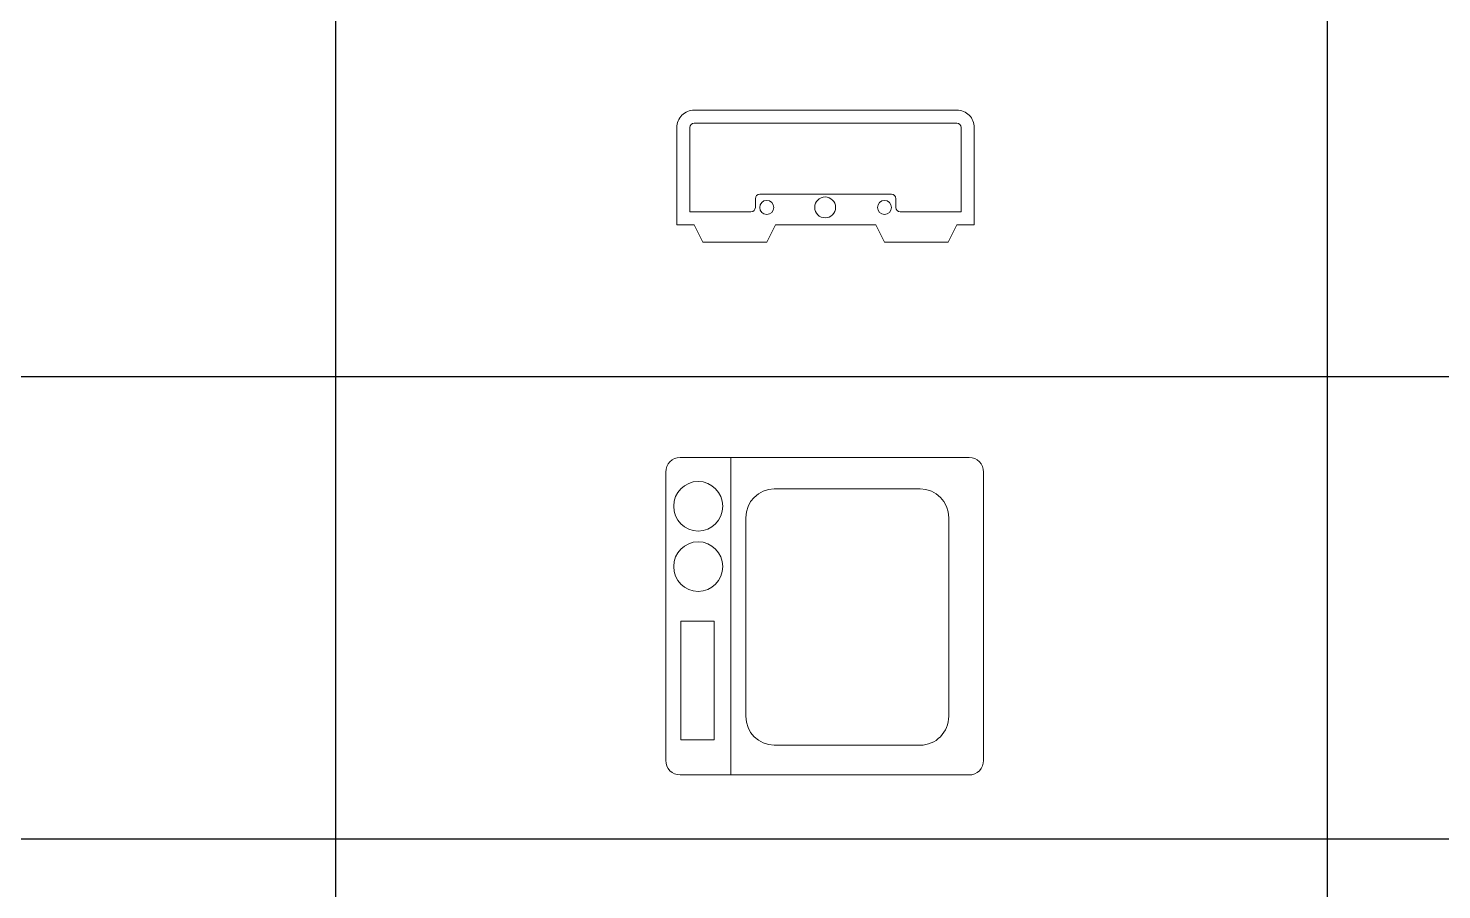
# Model space of a CAD drawing. Extents: x -518115 to 1124316, y -209821 to 1628073.
# Drawn here: x 822388 to 824526, y 492063 to 493367 of the extents above; entities that cross this region are included whole.
import ezdxf

# ---------------------------------------------------------------- set-up
doc = ezdxf.new("R2010")
doc.units = 0
doc.header["$LTSCALE"] = 1000
doc.header["$MEASUREMENT"] = 0
doc.layers.add('C-Sheet-图框', color=101, linetype='Continuous')
for name, color, linetype, lineweight in [('LVTRY', 1, 'Continuous', 13), ('平面-空调预留孔', 173, 'Continuous', 15), ('粉刷', 251, 'Continuous', 9)]:
    doc.layers.add(name, color=color, linetype=linetype, lineweight=lineweight)

# ---------------------------------------------------------------- blocks, each defined once
blk = doc.blocks.new('RECTANG')
for p, q in [((1, 1), (0, 1)), ((0, 1), (0, 0)), ((1, 0), (1, 1)), ((0, 0), (1, 0))]:
    blk.add_line(p, q)
blk = doc.blocks.new('洗衣机')
at = {"layer": 'LVTRY'}
for p, q in [((3791567.4, 243472.1), (3791021, 243472.1)), ((3791116.5, 243472.1), (3791116.5, 242871.5)), ((3790993.7, 243444.5), (3790993.7, 242899.1)), ((3791594.6, 242899.1), (3791594.6, 243444.5)), ((3791199, 243412.7), (3791474.9, 243412.7)), ((3791145.1, 242982.5), (3791145.1, 243358)), ((3791528.8, 243358), (3791528.8, 242982.5)), ((3791474.9, 242927.8), (3791199, 242927.8)), ((3791021, 242871.5), (3791567.4, 242871.5))]:
    blk.add_line(p, q, dxfattribs=at)
at = {"layer": 'LVTRY', "extrusion": (0, 0, -1)}
for centre, major_axis, start_param, end_param in [((3791021, 243444.5), (0, 27.6), -1.570796, 0), ((3791567.4, 243444.5), (0, 27.6), 0, 1.570796), ((3791055.1, 243379.8), (0, 46.9), 3.141593, 9.424778), ((3791199, 243358), (0, 54.7), 4.712389, 6.283185), ((3791474.9, 243358), (0, 54.7), 0, 1.570796), ((3791055.1, 243265.7), (0, 46.9), 3.141593, 9.424778), ((3791199, 242982.5), (0, 54.7), 3.141593, 4.712389), ((3791474.9, 242982.5), (0, 54.7), 1.570796, 3.141593), ((3791021, 242899.1), (0, 27.6), 3.141593, 4.712389), ((3791567.4, 242899.1), (0, 27.6), 1.570796, 3.141593)]:
    blk.add_ellipse(centre, major_axis=major_axis, ratio=0.986385, start_param=start_param, end_param=end_param, dxfattribs=at)
at = {"layer": 'LVTRY', "xscale": 63.25620569481588, "yscale": 224.5369532744355, "zscale": 64.12934308941763, "rotation": 180}
blk.add_blockref('RECTANG', (3791085.2, 243162.4), dxfattribs=at)
blk = doc.blocks.new('FRSDFDGDGDRGDR')
at = {"layer": '平面-空调预留孔'}
for p, q in [((699618.9, 775447.8), (699746.3, 775447.8)), ((699746.3, 775447.8), (699746.3, 775355.4)), ((699612.3, 775044), (699612.3, 775441.2)), ((699719.9, 775342.2), (699719.9, 775143)), ((699726.5, 775348.8), (699739.7, 775348.8)), ((699726.5, 775136.4), (699739.7, 775136.4)), ((699746.3, 775129.8), (699746.3, 775037.4)), ((699746.3, 775037.4), (699618.9, 775037.4))]:
    blk.add_line(p, q, dxfattribs=at)
blk.add_lwpolyline([(699766.1, 775166.7), (699792.5, 775153.5), (699792.5, 775057.2), (699766.1, 775044), (699766.1, 775017.6), (699618.9, 775017.6, -0.414214), (699592.5, 775044), (699592.5, 775441.2, -0.414214), (699618.9, 775467.6), (699766.1, 775467.6), (699766.1, 775441.2), (699792.5, 775428), (699792.5, 775331.6), (699766.1, 775318.4)], format="xyb", close=True, dxfattribs=at)
for centre, radius in [((699739.7, 775331.6), 10.6), ((699739.7, 775243.2), 15.8), ((699739.7, 775153.5), 10.6)]:
    blk.add_circle(centre, radius, dxfattribs=at)
for centre, start, end in [((699618.9, 775441.2), 90, 180), ((699726.5, 775342.2), 90, 180), ((699739.7, 775355.4), 270, 360), ((699726.5, 775143), 180, 270), ((699739.7, 775129.8), 0, 90), ((699618.9, 775044), 180, 270)]:
    blk.add_arc(centre, 6.6, start, end, dxfattribs=at)
blk = doc.blocks.new('A$C78D13F63')
at = {"layer": 'C-Sheet-图框', "color": 0}
for p, q in [((6738.6, 6600), (6738.6, 300)), ((8238.6, 6600), (8238.6, 300)), ((300, 3800), (13786.8, 3800)), ((300, 3100), (13786.8, 3100))]:
    blk.add_line(p, q, dxfattribs=at)
at = {"xscale": -1, "rotation": 90}
blk.add_blockref('FRSDFDGDGDRGDR', (782722.4, 703795.5), dxfattribs=at)
at = {"layer": '粉刷', "xscale": 0.8, "yscale": 0.8, "zscale": 0.8}
blk.add_blockref('洗衣机', (-3025556.9, -191100.4), dxfattribs=at)

msp = doc.modelspace()

# ---------------------------------------------------------------- block references
msp.add_blockref('A$C78D13F63', (816114.1, 489040.2))

doc.saveas('drawing.dxf')
